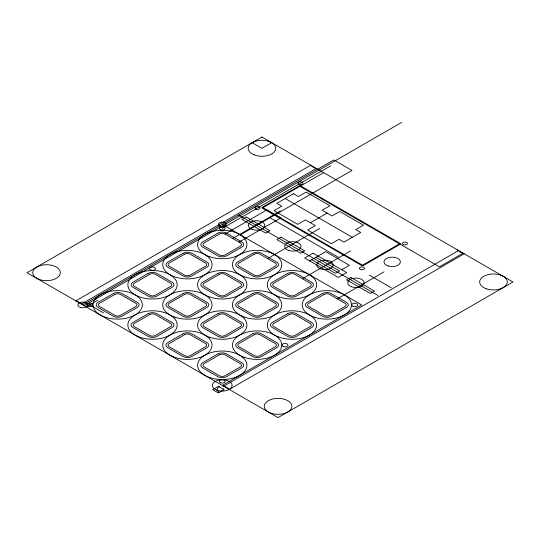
<?xml version="1.0" encoding="UTF-8"?>
<svg xmlns="http://www.w3.org/2000/svg" width="540" height="540" viewBox="0 0 540 540"><rect width="100%" height="100%" fill="white"/><g stroke="black" fill="none" stroke-linecap="round" stroke-linejoin="round"><path stroke-width="0.81" d="M271.728 142.668L261.968 148.304L252.2 142.668M81.392 304.088L316.359 168.433M84.179 305.701L401.706 122.378M86.272 306.909L97.909 300.193M222.251 228.4L330.554 165.875M323.642 172.645L262.926 207.698L362.509 265.194L399.526 243.824M225.038 234.036L240.381 242.899A3.942 2.275 0 0 1 240.381 246.119L225.038 254.975A3.942 2.275 0 0 1 219.463 254.975L204.12 246.119A3.942 2.275 0 0 1 204.12 242.899L219.463 234.036A3.942 2.275 0 0 1 225.038 234.036L266.875 209.885L280.82 217.937L238.984 242.089M232.706 238.471L280.341 210.965M240.381 234.846L351.952 170.431L333.821 159.962L82.789 304.898A17.206 9.936 0 0 0 75.809 300.868L310.777 165.213A17.206 9.936 0 0 0 317.75 169.236M310.385 222.743L327.125 213.084M267.577 258.599L319.707 228.501M309.623 260.894L325.701 251.606L349.414 265.295L341.699 269.75M302.441 278.728L350.541 250.958M337.304 298.856L384.014 271.89M223.641 386.221L458.608 250.56M463.111 253.159L439.398 266.848L299.936 186.327M285.174 198.524L352.337 237.303M269.966 217.762L338.303 257.216M369.265 275.09L391.298 287.813M315.9 257.269L339.606 270.959L335.421 273.375L311.715 259.686M238.498 214.994L377.96 295.515M222.251 224.377L361.712 304.898L222.251 385.412A17.206 9.936 0 0 1 229.223 389.441L464.191 253.787A17.206 9.936 0 0 1 457.211 249.757M219.463 225.99L222.251 227.597M86.272 302.879L103.558 312.863M223.418 389.914A0.986 0.567 0 0 1 223.418 389.104M219.233 392.33A6.905 3.983 0 0 1 219.233 386.694M261.968 137.032L27 272.687L278.033 417.623L513 281.968L261.968 137.032M299.241 185.929L262.224 207.299A0.986 0.567 0 0 0 262.224 208.103L361.814 265.599A0.986 0.567 0 0 0 363.211 265.599L400.221 244.229A0.986 0.567 0 0 0 400.221 243.425L300.632 185.929A0.986 0.567 0 0 0 299.241 185.929M113.326 293.544L97.99 302.4A6.116 3.53 0 0 0 97.99 307.388L113.326 316.251A6.116 3.53 0 0 0 121.972 316.251L137.315 307.388A6.116 3.53 0 0 0 137.315 302.4L121.972 293.544A6.116 3.53 0 0 0 113.326 293.544M148.196 273.416L132.853 282.272A6.116 3.53 0 0 0 132.853 287.26L148.196 296.116A6.116 3.53 0 0 0 156.843 296.116L172.179 287.26A6.116 3.53 0 0 0 172.179 282.272L156.843 273.416A6.116 3.53 0 0 0 148.196 273.416M183.06 253.28L167.717 262.143A6.116 3.53 0 0 0 167.717 267.131L183.06 275.987A6.116 3.53 0 0 0 191.707 275.987L207.05 267.131A6.116 3.53 0 0 0 207.05 262.143L191.707 253.28A6.116 3.53 0 0 0 183.06 253.28M217.924 233.152L202.588 242.008A6.116 3.53 0 0 0 202.588 247.003L217.924 255.859A6.116 3.53 0 0 0 226.571 255.859L241.913 247.003A6.116 3.53 0 0 0 241.913 242.008L226.571 233.152A6.116 3.53 0 0 0 217.924 233.152M246.166 217.013L241.981 219.422L265.694 233.111L269.879 230.695L246.166 217.013M114.865 294.428L99.522 303.284A3.942 2.275 0 0 0 99.522 306.504L114.865 315.36A3.942 2.275 0 0 0 120.44 315.36L135.783 306.504A3.942 2.275 0 0 0 135.783 303.284L120.44 294.428A3.942 2.275 0 0 0 114.865 294.428M149.728 274.3L134.386 283.156A3.942 2.275 0 0 0 134.386 286.375L149.728 295.232A3.942 2.275 0 0 0 155.304 295.232L170.647 286.375A3.942 2.275 0 0 0 170.647 283.156L155.304 274.3A3.942 2.275 0 0 0 149.728 274.3M184.592 254.171L169.25 263.027A3.942 2.275 0 0 0 169.25 266.247L184.592 275.103A3.942 2.275 0 0 0 190.175 275.103L205.511 266.247A3.942 2.275 0 0 0 205.511 263.027L190.175 254.171A3.942 2.275 0 0 0 184.592 254.171M293.544 193.691L276.804 203.357L281.745 206.206L274.03 210.661L297.736 224.35L305.451 219.895L315.326 225.592L307.611 230.047L331.317 243.736L339.032 239.281L343.973 242.129L360.707 232.47L355.772 229.622L363.481 225.167L339.775 211.478L332.06 215.933L322.184 210.229L329.9 205.781L306.194 192.091L298.478 196.547L293.544 193.691M148.196 313.673L132.853 322.529A6.116 3.53 0 0 0 132.853 327.524L148.196 336.38A6.116 3.53 0 0 0 156.843 336.38L172.179 327.524A6.116 3.53 0 0 0 172.179 322.529L156.843 313.673A6.116 3.53 0 0 0 148.196 313.673M183.06 293.544L167.717 302.4A6.116 3.53 0 0 0 167.717 307.388L183.06 316.251A6.116 3.53 0 0 0 191.707 316.251L207.05 307.388A6.116 3.53 0 0 0 207.05 302.4L191.707 293.544A6.116 3.53 0 0 0 183.06 293.544M217.924 273.416L202.588 282.272A6.116 3.53 0 0 0 202.588 287.26L217.924 296.116A6.116 3.53 0 0 0 226.571 296.116L241.913 287.26A6.116 3.53 0 0 0 241.913 282.272L226.571 273.416A6.116 3.53 0 0 0 217.924 273.416M252.794 253.28L237.452 262.143A6.116 3.53 0 0 0 237.452 267.131L252.794 275.987A6.116 3.53 0 0 0 261.441 275.987L276.777 267.131A6.116 3.53 0 0 0 276.777 262.143L261.441 253.28A6.116 3.53 0 0 0 252.794 253.28M281.029 237.141L276.851 239.558L300.557 253.24L304.742 250.83L281.029 237.141M149.728 314.557L134.386 323.413A3.942 2.275 0 0 0 134.386 326.632L149.728 335.495A3.942 2.275 0 0 0 155.304 335.495L170.647 326.632A3.942 2.275 0 0 0 170.647 323.413L155.304 314.557A3.942 2.275 0 0 0 149.728 314.557M184.592 294.428L169.25 303.284A3.942 2.275 0 0 0 169.25 306.504L184.592 315.36A3.942 2.275 0 0 0 190.175 315.36L205.511 306.504A3.942 2.275 0 0 0 205.511 303.284L190.175 294.428A3.942 2.275 0 0 0 184.592 294.428M219.463 274.3L204.12 283.156A3.942 2.275 0 0 0 204.12 286.375L219.463 295.232A3.942 2.275 0 0 0 225.038 295.232L240.381 286.375A3.942 2.275 0 0 0 240.381 283.156L225.038 274.3A3.942 2.275 0 0 0 219.463 274.3M254.327 254.171L238.984 263.027A3.942 2.275 0 0 0 238.984 266.247L254.327 275.103A3.942 2.275 0 0 0 259.902 275.103L275.245 266.247A3.942 2.275 0 0 0 275.245 263.027L259.902 254.171A3.942 2.275 0 0 0 254.327 254.171M313.051 253.213L304.688 258.039L338.269 277.432L346.633 272.599L313.051 253.213M183.06 333.801L167.717 342.657A6.116 3.53 0 0 0 167.717 347.652L183.06 356.508A6.116 3.53 0 0 0 191.707 356.508L207.05 347.652A6.116 3.53 0 0 0 207.05 342.657L191.707 333.801A6.116 3.53 0 0 0 183.06 333.801M217.924 313.673L202.588 322.529A6.116 3.53 0 0 0 202.588 327.524L217.924 336.38A6.116 3.53 0 0 0 226.571 336.38L241.913 327.524A6.116 3.53 0 0 0 241.913 322.529L226.571 313.673A6.116 3.53 0 0 0 217.924 313.673M252.794 293.544L237.452 302.4A6.116 3.53 0 0 0 237.452 307.388L252.794 316.251A6.116 3.53 0 0 0 261.441 316.251L276.777 307.388A6.116 3.53 0 0 0 276.777 302.4L261.441 293.544A6.116 3.53 0 0 0 252.794 293.544M287.658 273.416L272.315 282.272A6.116 3.53 0 0 0 272.315 287.26L287.658 296.116A6.116 3.53 0 0 0 296.305 296.116L311.648 287.26A6.116 3.53 0 0 0 311.648 282.272L296.305 273.416A6.116 3.53 0 0 0 287.658 273.416M184.592 334.685L169.25 343.541A3.942 2.275 0 0 0 169.25 346.768L184.592 355.624A3.942 2.275 0 0 0 190.175 355.624L205.511 346.768A3.942 2.275 0 0 0 205.511 343.541L190.175 334.685A3.942 2.275 0 0 0 184.592 334.685M219.463 314.557L204.12 323.413A3.942 2.275 0 0 0 204.12 326.632L219.463 335.495A3.942 2.275 0 0 0 225.038 335.495L240.381 326.632A3.942 2.275 0 0 0 240.381 323.413L225.038 314.557A3.942 2.275 0 0 0 219.463 314.557M254.327 294.428L238.984 303.284A3.942 2.275 0 0 0 238.984 306.504L254.327 315.36A3.942 2.275 0 0 0 259.902 315.36L275.245 306.504A3.942 2.275 0 0 0 275.245 303.284L259.902 294.428A3.942 2.275 0 0 0 254.327 294.428M289.19 274.3L273.848 283.156A3.942 2.275 0 0 0 273.848 286.375L289.19 295.232A3.942 2.275 0 0 0 294.773 295.232L310.109 286.375A3.942 2.275 0 0 0 310.109 283.156L294.773 274.3A3.942 2.275 0 0 0 289.19 274.3M217.924 353.93L202.588 362.786A6.116 3.53 0 0 0 202.588 367.781L217.924 376.637A6.116 3.53 0 0 0 226.571 376.637L241.913 367.781A6.116 3.53 0 0 0 241.913 362.786L226.571 353.93A6.116 3.53 0 0 0 217.924 353.93M252.794 333.801L237.452 342.657A6.116 3.53 0 0 0 237.452 347.652L252.794 356.508A6.116 3.53 0 0 0 261.441 356.508L276.777 347.652A6.116 3.53 0 0 0 276.777 342.657L261.441 333.801A6.116 3.53 0 0 0 252.794 333.801M287.658 313.673L272.315 322.529A6.116 3.53 0 0 0 272.315 327.524L287.658 336.38A6.116 3.53 0 0 0 296.305 336.38L311.648 327.524A6.116 3.53 0 0 0 311.648 322.529L296.305 313.673A6.116 3.53 0 0 0 287.658 313.673M322.522 293.544L307.179 302.4A6.116 3.53 0 0 0 307.179 307.388L322.522 316.251A6.116 3.53 0 0 0 331.169 316.251L346.511 307.388A6.116 3.53 0 0 0 346.511 302.4L331.169 293.544A6.116 3.53 0 0 0 322.522 293.544M350.764 277.398L346.579 279.815L370.292 293.504L374.476 291.087L350.764 277.398M219.463 354.814L204.12 363.677A3.942 2.275 0 0 0 204.12 366.896L219.463 375.752A3.942 2.275 0 0 0 225.038 375.752L240.381 366.896A3.942 2.275 0 0 0 240.381 363.677L225.038 354.814A3.942 2.275 0 0 0 219.463 354.814M254.327 334.685L238.984 343.541A3.942 2.275 0 0 0 238.984 346.768L254.327 355.624A3.942 2.275 0 0 0 259.902 355.624L275.245 346.768A3.942 2.275 0 0 0 275.245 343.541L259.902 334.685A3.942 2.275 0 0 0 254.327 334.685M289.19 314.557L273.848 323.413A3.942 2.275 0 0 0 273.848 326.632L289.19 335.495A3.942 2.275 0 0 0 294.773 335.495L310.109 326.632A3.942 2.275 0 0 0 310.109 323.413L294.773 314.557A3.942 2.275 0 0 0 289.19 314.557M324.054 294.428L308.718 303.284A3.942 2.275 0 0 0 308.718 306.504L324.054 315.36A3.942 2.275 0 0 0 329.636 315.36L344.979 306.504A3.942 2.275 0 0 0 344.979 303.284L329.636 294.428A3.942 2.275 0 0 0 324.054 294.428M218.545 386.289L212.699 389.664L218.268 392.884L224.114 389.509L218.545 386.289M220.772 229.885A2.957 1.708 0 0 0 225.207 228.4A2.957 1.708 0 0 0 220.772 226.922A2.957 1.708 0 0 0 220.772 229.885M388.091 265.95A8.188 4.725 0 0 0 400.37 261.86A8.188 4.725 0 0 0 388.091 257.762A8.188 4.725 0 0 0 388.091 265.95M351.338 286.706A8.188 4.725 0 0 0 364.088 283.129A8.188 4.725 0 0 0 352.35 278.546A8.188 4.725 0 0 0 351.338 286.706M320.375 268.832A8.188 4.725 0 0 0 333.126 265.255A8.188 4.725 0 0 0 321.388 260.665A8.188 4.725 0 0 0 320.375 268.832M288.792 250.493A8.188 4.725 0 0 0 301.07 246.395A8.188 4.725 0 0 0 288.792 242.305A8.188 4.725 0 0 0 288.792 250.493M252.038 229.379A8.188 4.725 0 0 0 264.789 225.801A8.188 4.725 0 0 0 253.051 221.211A8.188 4.725 0 0 0 252.038 229.379M105.327 317.223A24.651 14.236 0 0 0 142.304 304.898A24.651 14.236 0 0 0 105.327 292.565A24.651 14.236 0 0 0 105.327 317.223M138.699 336.812A24.651 14.236 0 0 0 177.107 326.038A24.651 14.236 0 0 0 141.743 312.221A24.651 14.236 0 0 0 138.699 336.812M138.699 296.555A24.651 14.236 0 0 0 177.107 285.781A24.651 14.236 0 0 0 141.743 271.964A24.651 14.236 0 0 0 138.699 296.555M173.563 356.94A24.651 14.236 0 0 0 211.977 346.167A24.651 14.236 0 0 0 176.614 332.35A24.651 14.236 0 0 0 173.563 356.94M175.054 317.223A24.651 14.236 0 0 0 212.038 304.898A24.651 14.236 0 0 0 175.054 292.565A24.651 14.236 0 0 0 175.054 317.223M209.925 377.608A24.651 14.236 0 0 0 246.901 365.283A24.651 14.236 0 0 0 209.925 352.957A24.651 14.236 0 0 0 209.925 377.608M209.925 337.351A24.651 14.236 0 0 0 246.901 325.026A24.651 14.236 0 0 0 209.925 312.701A24.651 14.236 0 0 0 209.925 337.351M244.789 357.48A24.651 14.236 0 0 0 281.765 345.154A24.651 14.236 0 0 0 244.789 332.829A24.651 14.236 0 0 0 244.789 357.48M173.563 276.426A24.651 14.236 0 0 0 211.977 265.653A24.651 14.236 0 0 0 176.614 251.836A24.651 14.236 0 0 0 173.563 276.426M209.925 297.094A24.651 14.236 0 0 0 246.901 284.762A24.651 14.236 0 0 0 209.925 272.437A24.651 14.236 0 0 0 209.925 297.094M244.789 317.223A24.651 14.236 0 0 0 281.765 304.898A24.651 14.236 0 0 0 244.789 292.565A24.651 14.236 0 0 0 244.789 317.223M278.161 336.812A24.651 14.236 0 0 0 316.568 326.038A24.651 14.236 0 0 0 281.205 312.221A24.651 14.236 0 0 0 278.161 336.812M209.925 256.831A24.651 14.236 0 0 0 246.901 244.505A24.651 14.236 0 0 0 209.925 232.18A24.651 14.236 0 0 0 209.925 256.831M244.789 276.966A24.651 14.236 0 0 0 281.765 264.634A24.651 14.236 0 0 0 244.789 252.308A24.651 14.236 0 0 0 244.789 276.966M279.653 297.094A24.651 14.236 0 0 0 316.636 284.762A24.651 14.236 0 0 0 279.653 272.437A24.651 14.236 0 0 0 279.653 297.094M314.516 317.223A24.651 14.236 0 0 0 351.5 304.898A24.651 14.236 0 0 0 314.516 292.565A24.651 14.236 0 0 0 314.516 317.223M220.279 226.348A3.942 2.275 0 0 0 226.193 224.377A3.942 2.275 0 0 0 220.279 222.406A3.942 2.275 0 0 0 220.279 226.348M80.318 307.361A4.928 2.849 0 0 0 87.716 304.898A4.928 2.849 0 0 0 80.318 302.427A4.928 2.849 0 0 0 80.318 307.361M88.277 306.376A2.957 1.708 0 0 0 92.718 304.898A2.957 1.708 0 0 0 88.277 303.419A2.957 1.708 0 0 0 88.277 306.376M151.038 270.142A2.957 1.708 0 0 0 155.473 268.663A2.957 1.708 0 0 0 151.038 267.185A2.957 1.708 0 0 0 151.038 270.142M283.351 346.572A2.957 1.708 0 0 0 287.955 345.276A2.957 1.708 0 0 0 283.716 343.615A2.957 1.708 0 0 0 283.351 346.572M353.079 306.308A2.957 1.708 0 0 0 357.689 305.019A2.957 1.708 0 0 0 353.444 303.359A2.957 1.708 0 0 0 353.079 306.308M220.772 382.867A2.957 1.708 0 0 0 225.207 381.389A2.957 1.708 0 0 0 220.772 379.91A2.957 1.708 0 0 0 220.772 382.867M360.504 269.521A2.504 1.445 0 0 0 364.406 268.427A2.504 1.445 0 0 0 360.815 267.023A2.504 1.445 0 0 0 360.504 269.521M403.583 244.688A2.504 1.445 0 0 0 407.444 243.554A2.504 1.445 0 0 0 403.805 242.19A2.504 1.445 0 0 0 403.583 244.688M299.153 184.403A2.504 1.445 0 0 0 303.041 183.296A2.504 1.445 0 0 0 299.43 181.906A2.504 1.445 0 0 0 299.153 184.403M256.129 209.257A2.504 1.445 0 0 0 260.003 208.13A2.504 1.445 0 0 0 256.379 206.759A2.504 1.445 0 0 0 256.129 209.257M216.722 390.13A9.862 5.69 0 0 0 232.085 385.823A9.862 5.69 0 0 0 217.937 380.295A9.862 5.69 0 0 0 216.722 390.13M254.225 154.906A13.804 7.972 0 0 0 275.738 148.871A13.804 7.972 0 0 0 255.933 141.136A13.804 7.972 0 0 0 254.225 154.906M38.786 279.288A13.804 7.972 0 0 0 60.298 273.254A13.804 7.972 0 0 0 40.493 265.518A13.804 7.972 0 0 0 38.786 279.288M271.134 413.249A13.804 7.972 0 0 0 291.843 406.35A13.804 7.972 0 0 0 271.134 399.445A13.804 7.972 0 0 0 271.134 413.249M486.574 288.866A13.804 7.972 0 0 0 507.283 281.968A13.804 7.972 0 0 0 486.574 275.062A13.804 7.972 0 0 0 486.574 288.866"/></g></svg>
